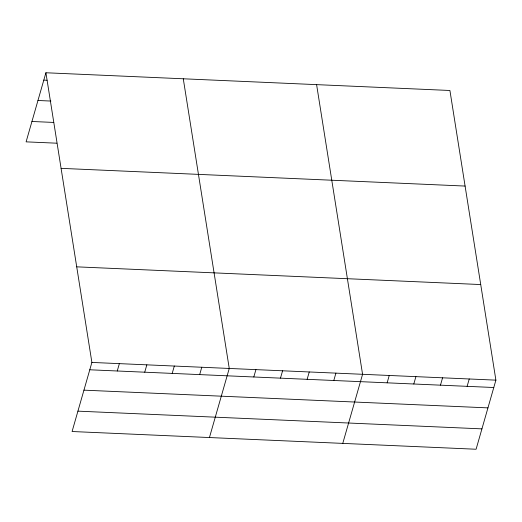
<?xml version="1.0" encoding="UTF-8"?>
<svg xmlns="http://www.w3.org/2000/svg" width="522" height="522" viewBox="0 0 522 522"><rect width="100%" height="100%" fill="white"/><g stroke="black" fill="none" stroke-linecap="round" stroke-linejoin="round"><path stroke-width="0.78" d="M45.91 72.76L91.892 362.431L72.082 431.518L476.09 449.24L495.9 380.147L449.918 90.482L45.91 72.76L26.1 141.853L56.807 143.198M117.254 370.992L119.362 363.632M144.725 372.199L146.839 364.839M172.201 373.4L174.309 366.046M199.672 374.607L201.779 367.247M209.439 437.547L229.256 368.454L183.274 78.783M253.809 376.982L255.917 369.622M280.471 378.15L282.585 370.79M307.138 379.318L309.246 371.964M333.799 380.486L335.914 373.132M342.765 443.393L362.575 374.3L316.6 84.636M387.135 382.828L389.242 375.468M413.796 383.996L415.903 376.636M440.464 385.164L442.571 377.811M467.125 386.332L469.232 378.979M43.802 80.12L47.032 80.264M37.962 100.492L50.888 101.059M31.94 121.482L53.759 122.435M61.087 168.352L465.095 186.067M76.714 266.84L480.729 284.555M91.892 362.431L495.9 380.147M89.784 369.785L493.792 387.507M83.938 390.156L487.946 407.878M77.922 411.147L481.93 428.869"/></g></svg>
